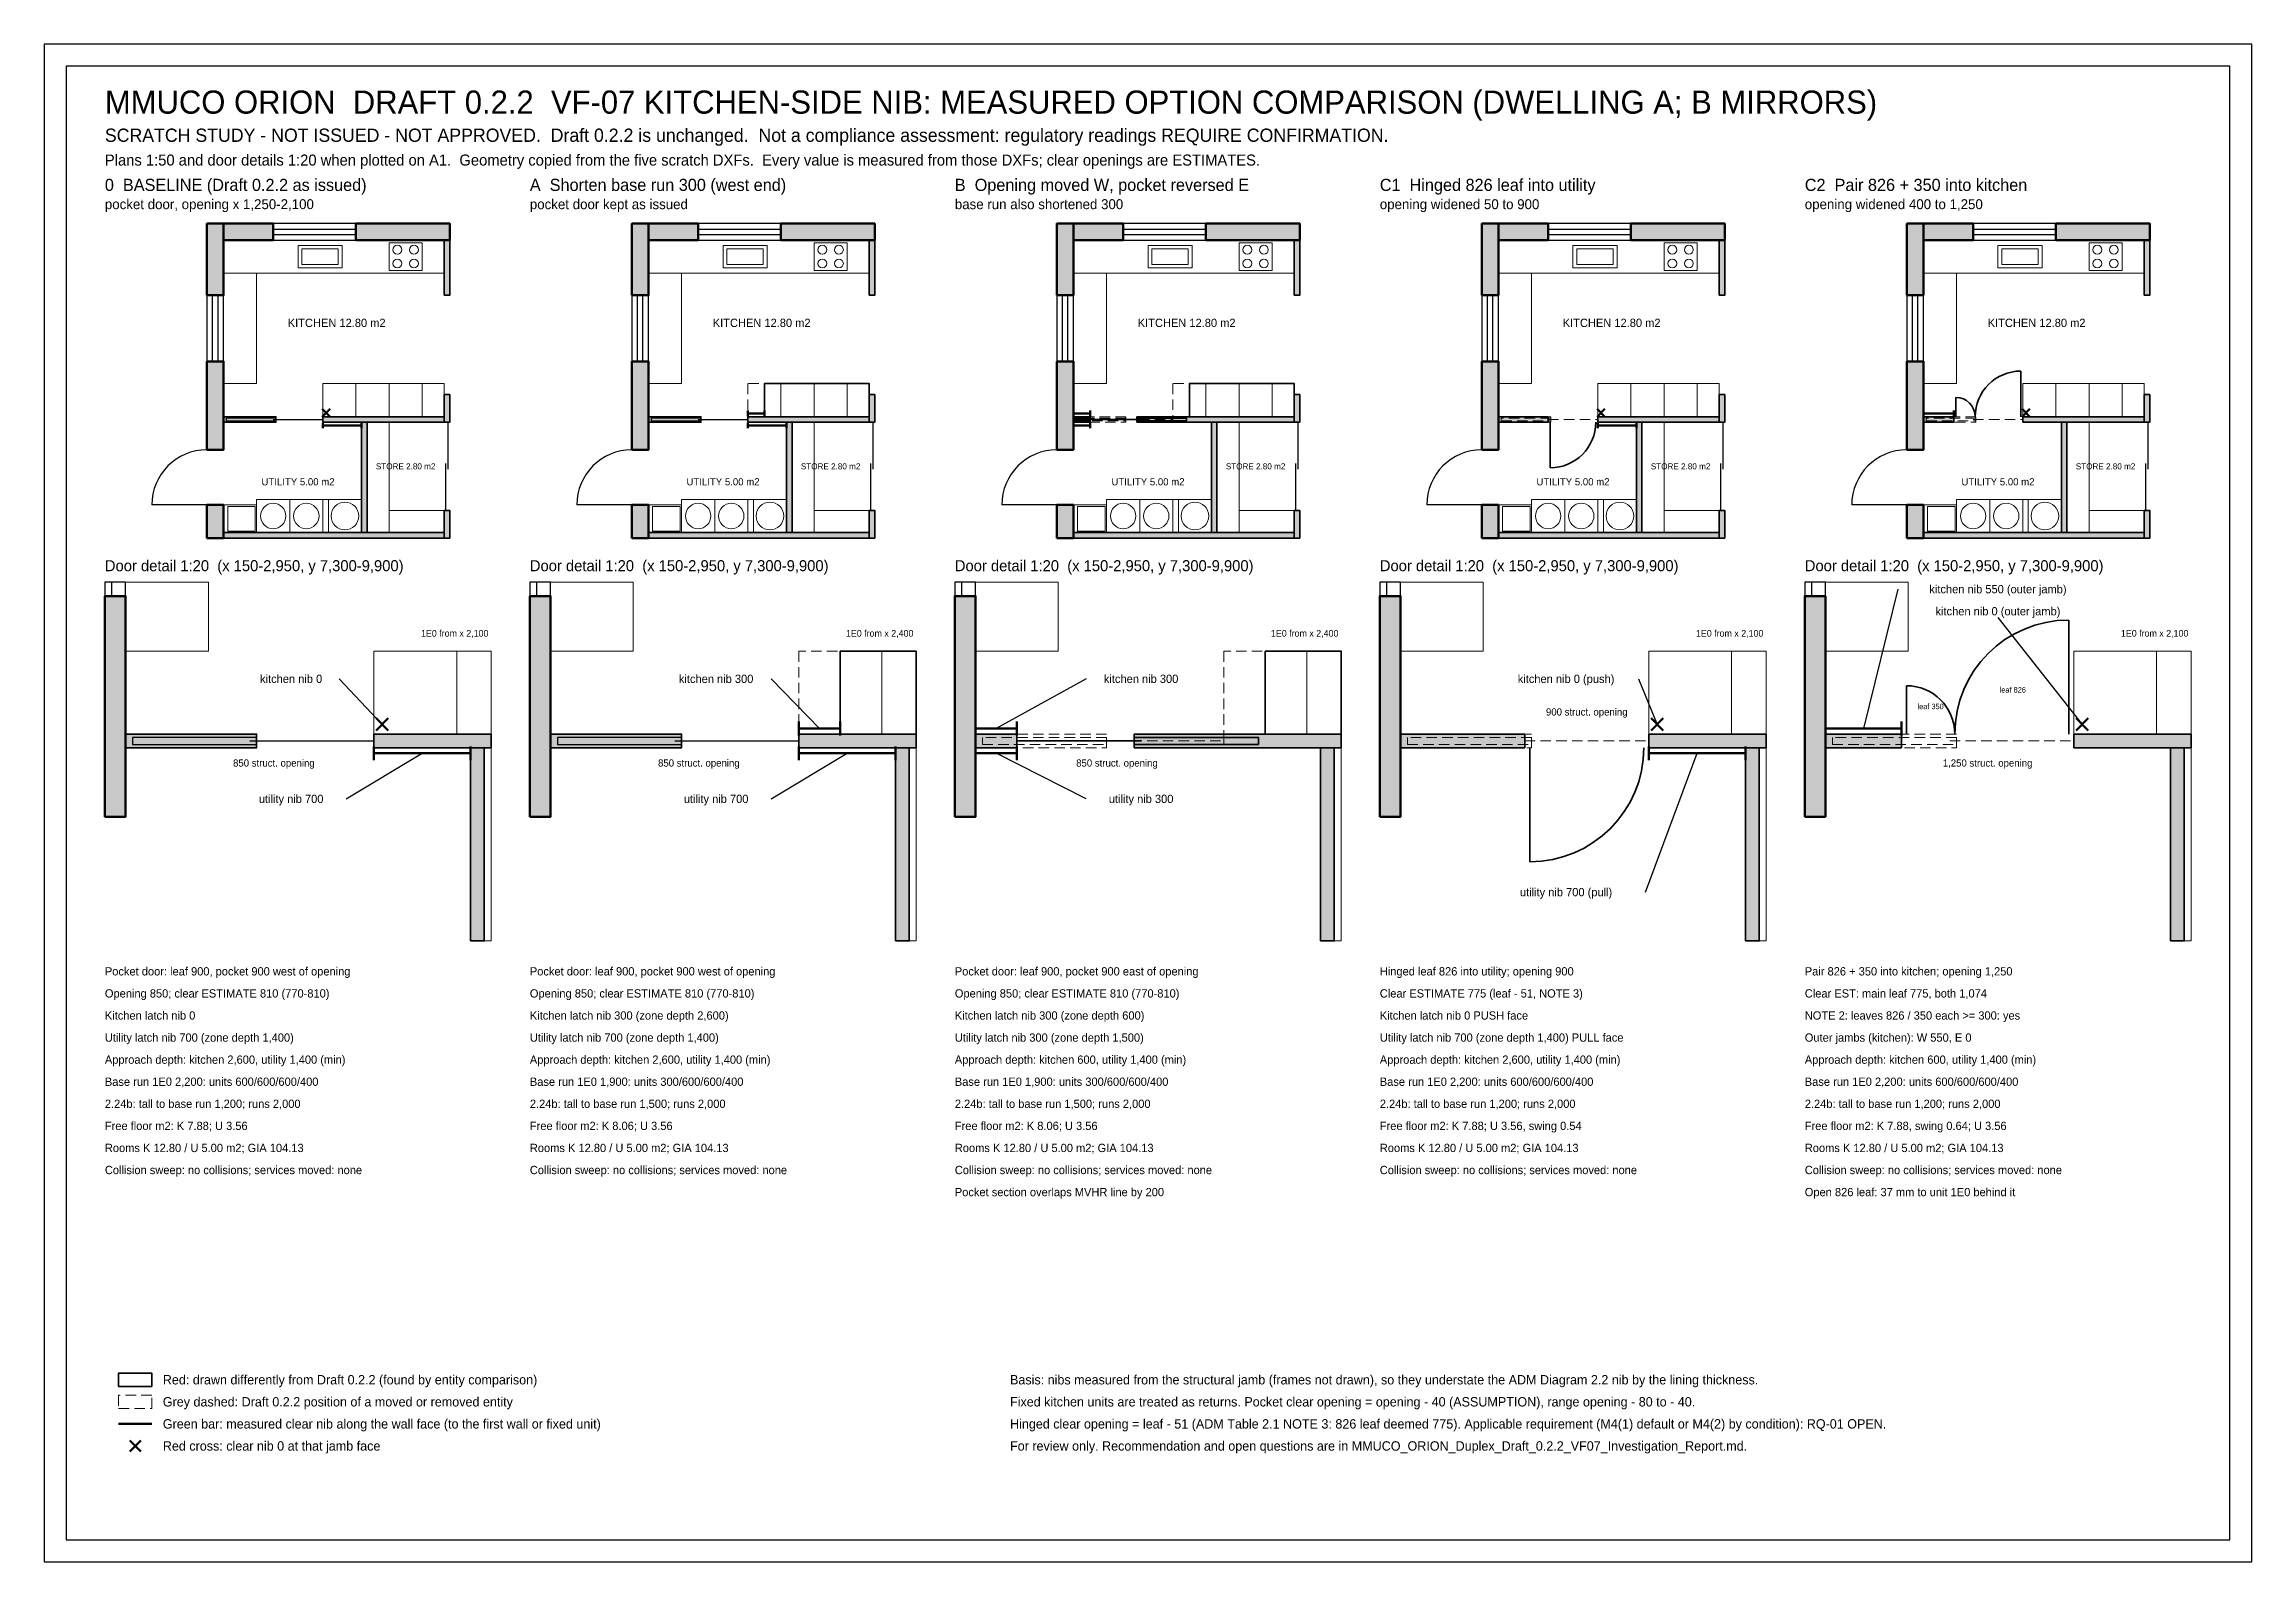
# Model space of a CAD drawing. Header units: millimetres. Extents: x 0 to 40000, y 0 to 27500.
import ezdxf
from ezdxf.enums import TextEntityAlignment as Align

# ---------------------------------------------------------------- set-up
doc = ezdxf.new("R2010")
doc.units = ezdxf.units.MM
doc.header["$LTSCALE"] = 15
doc.linetypes.add('DASHED', pattern=[19.05, 12.7, -6.35])
for name, color, linetype, lineweight in [('A-ANNO-TEXT', 7, 'Continuous', 25), ('A-DOOR', 4, 'Continuous', 25), ('A-FURN', 8, 'Continuous', 18), ('A-GLAZ', 5, 'Continuous', 25), ('A-SANI', 4, 'Continuous', 18), ('A-WALL-EXT', 7, 'Continuous', 50), ('A-WALL-INT', 8, 'Continuous', 35), ('VF07-CHANGE', 1, 'Continuous', 35), ('VF07-DIM', 5, 'Continuous', 25), ('VF07-NIB', 96, 'Continuous', 50), ('VF07-NIB-ZERO', 1, 'Continuous', 50), ('VF07-OLD', 8, 'DASHED', 18)]:
    doc.layers.add(name, color=color, linetype=linetype, lineweight=lineweight)

msp = doc.modelspace()

# ---------------------------------------------------------------- hatches: boundary and pattern name
at = {"layer": 'A-ANNO-TEXT'}
for points in [[(2950, 22950), (3250, 22950), (3250, 24250), (2950, 24250)], [(3250, 23950), (4150, 23950), (4150, 24250), (3250, 24250)], [(5650, 23950), (7350, 23950), (7350, 24250), (5650, 24250)], [(10650, 22950), (10950, 22950), (10950, 24250), (10650, 24250)], [(10950, 23950), (11850, 23950), (11850, 24250), (10950, 24250)], [(13350, 23950), (15050, 23950), (15050, 24250), (13350, 24250)], [(18350, 22950), (18650, 22950), (18650, 24250), (18350, 24250)], [(18650, 23950), (19550, 23950), (19550, 24250), (18650, 24250)], [(21050, 23950), (22750, 23950), (22750, 24250), (21050, 24250)], [(26050, 22950), (26350, 22950), (26350, 24250), (26050, 24250)], [(26350, 23950), (27250, 23950), (27250, 24250), (26350, 24250)], [(28750, 23950), (30450, 23950), (30450, 24250), (28750, 24250)], [(33750, 22950), (34050, 22950), (34050, 24250), (33750, 24250)], [(34050, 23950), (34950, 23950), (34950, 24250), (34050, 24250)], [(36450, 23950), (38150, 23950), (38150, 24250), (36450, 24250)], [(7250, 22950), (7350, 22950), (7350, 23950), (7250, 23950)], [(14950, 22950), (15050, 22950), (15050, 23950), (14950, 23950)], [(22650, 22950), (22750, 22950), (22750, 23950), (22650, 23950)], [(30350, 22950), (30450, 22950), (30450, 23950), (30350, 23950)], [(38050, 22950), (38150, 22950), (38150, 23950), (38050, 23950)], [(2950, 20150), (3250, 20150), (3250, 21750), (2950, 21750)], [(10650, 20150), (10950, 20150), (10950, 21750), (10650, 21750)], [(18350, 20150), (18650, 20150), (18650, 21750), (18350, 21750)], [(26050, 20150), (26350, 20150), (26350, 21750), (26050, 21750)], [(33750, 20150), (34050, 20150), (34050, 21750), (33750, 21750)], [(7250, 20650), (7350, 20650), (7350, 21150), (7250, 21150)], [(14950, 20650), (15050, 20650), (15050, 21150), (14950, 21150)], [(22650, 20650), (22750, 20650), (22750, 21150), (22650, 21150)], [(30350, 20650), (30450, 20650), (30450, 21150), (30350, 21150)], [(38050, 20650), (38150, 20650), (38150, 21150), (38050, 21150)], [(3250, 20650), (4200, 20650), (4200, 20750), (3250, 20750)], [(5050, 20650), (7250, 20650), (7250, 20750), (5050, 20750)], [(5750, 18650), (5850, 18650), (5850, 20650), (5750, 20650)], [(10950, 20650), (11900, 20650), (11900, 20750), (10950, 20750)], [(12750, 20650), (14950, 20650), (14950, 20750), (12750, 20750)], [(13450, 18650), (13550, 18650), (13550, 20650), (13450, 20650)], [(18650, 20650), (18950, 20650), (18950, 20750), (18650, 20750)], [(19800, 20650), (22650, 20650), (22650, 20750), (19800, 20750)], [(21150, 18650), (21250, 18650), (21250, 20650), (21150, 20650)], [(26350, 20650), (27250, 20650), (27250, 20750), (26350, 20750)], [(28150, 20650), (30350, 20650), (30350, 20750), (28150, 20750)], [(28850, 18650), (28950, 18650), (28950, 20650), (28850, 20650)], [(34050, 20650), (34600, 20650), (34600, 20750), (34050, 20750)], [(35850, 20650), (38050, 20650), (38050, 20750), (35850, 20750)], [(36550, 18650), (36650, 18650), (36650, 20650), (36550, 20650)], [(2950, 18550), (3250, 18550), (3250, 19150), (2950, 19150)], [(7250, 18550), (7350, 18550), (7350, 19050), (7250, 19050)], [(10650, 18550), (10950, 18550), (10950, 19150), (10650, 19150)], [(14950, 18550), (15050, 18550), (15050, 19050), (14950, 19050)], [(18350, 18550), (18650, 18550), (18650, 19150), (18350, 19150)], [(22650, 18550), (22750, 18550), (22750, 19050), (22650, 19050)], [(26050, 18550), (26350, 18550), (26350, 19150), (26050, 19150)], [(30350, 18550), (30450, 18550), (30450, 19050), (30350, 19050)], [(33750, 18550), (34050, 18550), (34050, 19150), (33750, 19150)], [(38050, 18550), (38150, 18550), (38150, 19050), (38050, 19050)], [(3250, 18550), (7250, 18550), (7250, 18650), (3250, 18650)], [(10950, 18550), (14950, 18550), (14950, 18650), (10950, 18650)], [(18650, 18550), (22650, 18550), (22650, 18650), (18650, 18650)], [(26350, 18550), (30350, 18550), (30350, 18650), (26350, 18650)], [(34050, 18550), (38050, 18550), (38050, 18650), (34050, 18650)], [(1100, 13500), (1475, 13500), (1475, 17500), (1100, 17500)], [(8800, 13500), (9175, 13500), (9175, 17500), (8800, 17500)], [(16500, 13500), (16875, 13500), (16875, 17500), (16500, 17500)], [(24200, 13500), (24575, 13500), (24575, 17500), (24200, 17500)], [(31900, 13500), (32275, 13500), (32275, 17500), (31900, 17500)], [(1475, 14750), (3850, 14750), (3850, 15000), (1475, 15000)], [(5975, 14750), (8100, 14750), (8100, 15000), (5975, 15000)], [(9175, 14750), (11550, 14750), (11550, 15000), (9175, 15000)], [(13675, 14750), (15800, 14750), (15800, 15000), (13675, 15000)], [(16875, 14750), (17625, 14750), (17625, 15000), (16875, 15000)], [(19750, 14750), (23500, 14750), (23500, 15000), (19750, 15000)], [(24575, 14750), (26825, 14750), (26825, 15000), (24575, 15000)], [(29075, 14750), (31200, 14750), (31200, 15000), (29075, 15000)], [(32275, 14750), (33650, 14750), (33650, 15000), (32275, 15000)], [(36775, 14750), (38900, 14750), (38900, 15000), (36775, 15000)], [(7725, 11250), (7975, 11250), (7975, 14750), (7725, 14750)], [(15425, 11250), (15675, 11250), (15675, 14750), (15425, 14750)], [(23125, 11250), (23375, 11250), (23375, 14750), (23125, 14750)], [(30825, 11250), (31075, 11250), (31075, 14750), (30825, 14750)], [(38525, 11250), (38775, 11250), (38775, 14750), (38525, 14750)]]:
    msp.add_hatch(color=256, dxfattribs=at).paths.add_polyline_path(points)

# ---------------------------------------------------------------- linework, layer by layer
for points in [[(0, 0), (40000, 0), (40000, 27500), (0, 27500)], [(400, 400), (39600, 400), (39600, 27100), (400, 27100)]]:
    msp.add_lwpolyline(points, close=True, dxfattribs=at)
at = {"layer": 'A-DOOR'}
for p, q in [((35813, 20750), (35813, 21576)), ((34637, 20750), (34637, 21100)), ((4150, 20700), (5050, 20700)), ((7320, 19800), (7320, 20650)), ((11850, 20700), (12750, 20700)), ((15020, 19800), (15020, 20650)), ((18950, 20700), (19850, 20700)), ((22720, 19800), (22720, 20650)), ((27287, 20650), (27287, 19824)), ((30420, 19800), (30420, 20650)), ((38120, 19800), (38120, 20650)), ((7280, 19050), (7280, 19900)), ((14980, 19050), (14980, 19900)), ((22680, 19050), (22680, 19900)), ((30380, 19050), (30380, 19900)), ((38080, 19050), (38080, 19900)), ((2950, 19150), (1950, 19150)), ((10650, 19150), (9650, 19150)), ((18350, 19150), (17350, 19150)), ((26050, 19150), (25050, 19150)), ((33750, 19150), (32750, 19150)), ((36682, 15000), (36682, 17065)), ((33742, 15000), (33742, 15875)), ((3725, 14875), (5975, 14875)), ((11425, 14875), (13675, 14875)), ((17625, 14875), (19875, 14875)), ((26918, 14750), (26918, 12685))]:
    msp.add_line(p, q, dxfattribs=at)
for points in [[(3300, 20675), (4200, 20675), (4200, 20725), (3300, 20725)], [(11000, 20675), (11900, 20675), (11900, 20725), (11000, 20725)], [(19800, 20675), (20700, 20675), (20700, 20725), (19800, 20725)], [(1600, 14812), (3850, 14812), (3850, 14938), (1600, 14938)], [(9300, 14812), (11550, 14812), (11550, 14938), (9300, 14938)], [(19750, 14812), (22000, 14812), (22000, 14938), (19750, 14938)]]:
    msp.add_lwpolyline(points, close=True, dxfattribs=at)
for centre, radius, start, end in [((35813, 20750), 826, 90, 180), ((34637, 20750), 350, 0, 90), ((27287, 20650), 826, 270, 0), ((2950, 19150), 1000, 90, 180), ((10650, 19150), 1000, 90, 180), ((18350, 19150), 1000, 90, 180), ((26050, 19150), 1000, 90, 180), ((33750, 19150), 1000, 90, 180), ((36682, 15000), 2065, 90, 180), ((33742, 15000), 875, 0, 90), ((26918, 14750), 2065, 270, 0)]:
    msp.add_arc(centre, radius, start, end, dxfattribs=at)
at = {"layer": 'A-FURN'}
for p, q in [((5650, 20750), (5650, 21350)), ((6250, 20750), (6250, 21350)), ((6850, 20750), (6850, 21350)), ((13350, 20750), (13350, 21350)), ((13950, 20750), (13950, 21350)), ((14550, 20750), (14550, 21350)), ((21050, 20750), (21050, 21350)), ((21650, 20750), (21650, 21350)), ((22250, 20750), (22250, 21350)), ((28750, 20750), (28750, 21350)), ((29350, 20750), (29350, 21350)), ((29950, 20750), (29950, 21350)), ((36450, 20750), (36450, 21350)), ((37050, 20750), (37050, 21350)), ((37650, 20750), (37650, 21350)), ((7475, 15000), (7475, 16500)), ((15175, 15000), (15175, 16500)), ((22875, 15000), (22875, 16500)), ((30575, 15000), (30575, 16500)), ((38275, 15000), (38275, 16500))]:
    msp.add_line(p, q, dxfattribs=at)
for points in [[(3250, 23350), (7250, 23350), (7250, 23950), (3250, 23950)], [(10950, 23350), (14950, 23350), (14950, 23950), (10950, 23950)], [(18650, 23350), (22650, 23350), (22650, 23950), (18650, 23950)], [(26350, 23350), (30350, 23350), (30350, 23950), (26350, 23950)], [(34050, 23350), (38050, 23350), (38050, 23950), (34050, 23950)], [(3250, 21350), (3850, 21350), (3850, 23350), (3250, 23350)], [(10950, 21350), (11550, 21350), (11550, 23350), (10950, 23350)], [(18650, 21350), (19250, 21350), (19250, 23350), (18650, 23350)], [(26350, 21350), (26950, 21350), (26950, 23350), (26350, 23350)], [(34050, 21350), (34650, 21350), (34650, 23350), (34050, 23350)], [(5050, 20750), (7250, 20750), (7250, 21350), (5050, 21350)], [(13050, 20750), (14950, 20750), (14950, 21350), (13050, 21350)], [(20750, 20750), (22650, 20750), (22650, 21350), (20750, 21350)], [(28150, 20750), (30350, 20750), (30350, 21350), (28150, 21350)], [(35850, 20750), (38050, 20750), (38050, 21350), (35850, 21350)], [(5850, 18650), (6250, 18650), (6250, 20650), (5850, 20650)], [(13550, 18650), (13950, 18650), (13950, 20650), (13550, 20650)], [(21250, 18650), (21650, 18650), (21650, 20650), (21250, 20650)], [(28950, 18650), (29350, 18650), (29350, 20650), (28950, 20650)], [(36650, 18650), (37050, 18650), (37050, 20650), (36650, 20650)], [(3850, 18650), (5150, 18650), (5150, 19250), (3850, 19250)], [(5150, 18650), (5750, 18650), (5750, 19250), (5150, 19250)], [(11550, 18650), (12850, 18650), (12850, 19250), (11550, 19250)], [(12850, 18650), (13450, 18650), (13450, 19250), (12850, 19250)], [(19250, 18650), (20550, 18650), (20550, 19250), (19250, 19250)], [(20550, 18650), (21150, 18650), (21150, 19250), (20550, 19250)], [(26950, 18650), (28250, 18650), (28250, 19250), (26950, 19250)], [(28250, 18650), (28850, 18650), (28850, 19250), (28250, 19250)], [(34650, 18650), (35950, 18650), (35950, 19250), (34650, 19250)], [(35950, 18650), (36550, 18650), (36550, 19250), (35950, 19250)], [(3250, 18650), (3850, 18650), (3850, 19150), (3250, 19150)], [(6250, 18650), (7250, 18650), (7250, 19050), (6250, 19050)], [(10950, 18650), (11550, 18650), (11550, 19150), (10950, 19150)], [(13950, 18650), (14950, 18650), (14950, 19050), (13950, 19050)], [(18650, 18650), (19250, 18650), (19250, 19150), (18650, 19150)], [(21650, 18650), (22650, 18650), (22650, 19050), (21650, 19050)], [(26350, 18650), (26950, 18650), (26950, 19150), (26350, 19150)], [(29350, 18650), (30350, 18650), (30350, 19050), (29350, 19050)], [(34050, 18650), (34650, 18650), (34650, 19150), (34050, 19150)], [(37050, 18650), (38050, 18650), (38050, 19050), (37050, 19050)], [(1475, 16500), (2975, 16500), (2975, 17750), (1475, 17750)], [(9175, 16500), (10675, 16500), (10675, 17750), (9175, 17750)], [(16875, 16500), (18375, 16500), (18375, 17750), (16875, 17750)], [(24575, 16500), (26075, 16500), (26075, 17750), (24575, 17750)], [(32275, 16500), (33775, 16500), (33775, 17750), (32275, 17750)], [(5975, 15000), (8100, 15000), (8100, 16500), (5975, 16500)], [(14425, 15000), (15800, 15000), (15800, 16500), (14425, 16500)], [(22125, 15000), (23500, 15000), (23500, 16500), (22125, 16500)], [(29075, 15000), (31200, 15000), (31200, 16500), (29075, 16500)], [(36775, 15000), (38900, 15000), (38900, 16500), (36775, 16500)], [(7975, 11250), (8100, 11250), (8100, 14750), (7975, 14750)], [(15675, 11250), (15800, 11250), (15800, 14750), (15675, 14750)], [(23375, 11250), (23500, 11250), (23500, 14750), (23375, 14750)], [(31075, 11250), (31200, 11250), (31200, 14750), (31075, 14750)], [(38775, 11250), (38900, 11250), (38900, 14750), (38775, 14750)]]:
    msp.add_lwpolyline(points, close=True, dxfattribs=at)
for centre in [(5450, 18950), (13150, 18950), (20850, 18950), (28550, 18950), (36250, 18950)]:
    msp.add_circle(centre, 250, dxfattribs=at)
at = {"layer": 'A-GLAZ'}
for p, q in [((4150, 24150), (5650, 24150)), ((4150, 24050), (5650, 24050)), ((11850, 24150), (13350, 24150)), ((11850, 24050), (13350, 24050)), ((19550, 24150), (21050, 24150)), ((19550, 24050), (21050, 24050)), ((27250, 24150), (28750, 24150)), ((27250, 24050), (28750, 24050)), ((34950, 24150), (36450, 24150)), ((34950, 24050), (36450, 24050)), ((3050, 21750), (3050, 22950)), ((3150, 21750), (3150, 22950)), ((10750, 21750), (10750, 22950)), ((10850, 21750), (10850, 22950)), ((18450, 21750), (18450, 22950)), ((18550, 21750), (18550, 22950)), ((26150, 21750), (26150, 22950)), ((26250, 21750), (26250, 22950)), ((33850, 21750), (33850, 22950)), ((33950, 21750), (33950, 22950)), ((1225, 17500), (1225, 17750)), ((8925, 17500), (8925, 17750)), ((16625, 17500), (16625, 17750)), ((24325, 17500), (24325, 17750)), ((32025, 17500), (32025, 17750))]:
    msp.add_line(p, q, dxfattribs=at)
for points in [[(4150, 23950), (5650, 23950), (5650, 24250), (4150, 24250)], [(11850, 23950), (13350, 23950), (13350, 24250), (11850, 24250)], [(19550, 23950), (21050, 23950), (21050, 24250), (19550, 24250)], [(27250, 23950), (28750, 23950), (28750, 24250), (27250, 24250)], [(34950, 23950), (36450, 23950), (36450, 24250), (34950, 24250)], [(2950, 21750), (3250, 21750), (3250, 22950), (2950, 22950)], [(10650, 21750), (10950, 21750), (10950, 22950), (10650, 22950)], [(18350, 21750), (18650, 21750), (18650, 22950), (18350, 22950)], [(26050, 21750), (26350, 21750), (26350, 22950), (26050, 22950)], [(33750, 21750), (34050, 21750), (34050, 22950), (33750, 22950)], [(1100, 17500), (1475, 17500), (1475, 17750), (1100, 17750)], [(8800, 17500), (9175, 17500), (9175, 17750), (8800, 17750)], [(16500, 17500), (16875, 17500), (16875, 17750), (16500, 17750)], [(24200, 17500), (24575, 17500), (24575, 17750), (24200, 17750)], [(31900, 17500), (32275, 17500), (32275, 17750), (31900, 17750)]]:
    msp.add_lwpolyline(points, close=True, dxfattribs=at)
at = {"layer": 'A-SANI'}
for points in [[(4600, 23450), (5400, 23450), (5400, 23850), (4600, 23850)], [(4670, 23510), (5330, 23510), (5330, 23790), (4670, 23790)], [(6250, 23400), (6850, 23400), (6850, 23900), (6250, 23900)], [(12300, 23450), (13100, 23450), (13100, 23850), (12300, 23850)], [(12370, 23510), (13030, 23510), (13030, 23790), (12370, 23790)], [(13950, 23400), (14550, 23400), (14550, 23900), (13950, 23900)], [(20000, 23450), (20800, 23450), (20800, 23850), (20000, 23850)], [(20070, 23510), (20730, 23510), (20730, 23790), (20070, 23790)], [(21650, 23400), (22250, 23400), (22250, 23900), (21650, 23900)], [(27700, 23450), (28500, 23450), (28500, 23850), (27700, 23850)], [(27770, 23510), (28430, 23510), (28430, 23790), (27770, 23790)], [(29350, 23400), (29950, 23400), (29950, 23900), (29350, 23900)], [(35400, 23450), (36200, 23450), (36200, 23850), (35400, 23850)], [(35470, 23510), (36130, 23510), (36130, 23790), (35470, 23790)], [(37050, 23400), (37650, 23400), (37650, 23900), (37050, 23900)], [(3850, 18650), (4450, 18650), (4450, 19250), (3850, 19250)], [(4450, 18650), (5050, 18650), (5050, 19250), (4450, 19250)], [(11550, 18650), (12150, 18650), (12150, 19250), (11550, 19250)], [(12150, 18650), (12750, 18650), (12750, 19250), (12150, 19250)], [(19250, 18650), (19850, 18650), (19850, 19250), (19250, 19250)], [(19850, 18650), (20450, 18650), (20450, 19250), (19850, 19250)], [(26950, 18650), (27550, 18650), (27550, 19250), (26950, 19250)], [(27550, 18650), (28150, 18650), (28150, 19250), (27550, 19250)], [(34650, 18650), (35250, 18650), (35250, 19250), (34650, 19250)], [(35250, 18650), (35850, 18650), (35850, 19250), (35250, 19250)], [(3325, 18675), (3825, 18675), (3825, 19125), (3325, 19125)], [(11025, 18675), (11525, 18675), (11525, 19125), (11025, 19125)], [(18725, 18675), (19225, 18675), (19225, 19125), (18725, 19125)], [(26425, 18675), (26925, 18675), (26925, 19125), (26425, 19125)], [(34125, 18675), (34625, 18675), (34625, 19125), (34125, 19125)]]:
    msp.add_lwpolyline(points, close=True, dxfattribs=at)
for centre, radius in [((6400, 23775), 80), ((6400, 23525), 80), ((6700, 23775), 80), ((6700, 23525), 80), ((14100, 23775), 80), ((14100, 23525), 80), ((14400, 23775), 80), ((14400, 23525), 80), ((21800, 23775), 80), ((21800, 23525), 80), ((22100, 23775), 80), ((22100, 23525), 80), ((29500, 23775), 80), ((29500, 23525), 80), ((29800, 23775), 80), ((29800, 23525), 80), ((37200, 23775), 80), ((37200, 23525), 80), ((37500, 23775), 80), ((37500, 23525), 80), ((4150, 18950), 230), ((4750, 18950), 230), ((11850, 18950), 230), ((12450, 18950), 230), ((19550, 18950), 230), ((20150, 18950), 230), ((27250, 18950), 230), ((27850, 18950), 230), ((34950, 18950), 230), ((35550, 18950), 230)]:
    msp.add_circle(centre, radius, dxfattribs=at)
at = {"layer": 'A-WALL-EXT'}
for points in [[(2950, 22950), (3250, 22950), (3250, 24250), (2950, 24250)], [(3250, 23950), (4150, 23950), (4150, 24250), (3250, 24250)], [(5650, 23950), (7350, 23950), (7350, 24250), (5650, 24250)], [(10650, 22950), (10950, 22950), (10950, 24250), (10650, 24250)], [(10950, 23950), (11850, 23950), (11850, 24250), (10950, 24250)], [(13350, 23950), (15050, 23950), (15050, 24250), (13350, 24250)], [(18350, 22950), (18650, 22950), (18650, 24250), (18350, 24250)], [(18650, 23950), (19550, 23950), (19550, 24250), (18650, 24250)], [(21050, 23950), (22750, 23950), (22750, 24250), (21050, 24250)], [(26050, 22950), (26350, 22950), (26350, 24250), (26050, 24250)], [(26350, 23950), (27250, 23950), (27250, 24250), (26350, 24250)], [(28750, 23950), (30450, 23950), (30450, 24250), (28750, 24250)], [(33750, 22950), (34050, 22950), (34050, 24250), (33750, 24250)], [(34050, 23950), (34950, 23950), (34950, 24250), (34050, 24250)], [(36450, 23950), (38150, 23950), (38150, 24250), (36450, 24250)], [(2950, 20150), (3250, 20150), (3250, 21750), (2950, 21750)], [(10650, 20150), (10950, 20150), (10950, 21750), (10650, 21750)], [(18350, 20150), (18650, 20150), (18650, 21750), (18350, 21750)], [(26050, 20150), (26350, 20150), (26350, 21750), (26050, 21750)], [(33750, 20150), (34050, 20150), (34050, 21750), (33750, 21750)], [(2950, 18550), (3250, 18550), (3250, 19150), (2950, 19150)], [(10650, 18550), (10950, 18550), (10950, 19150), (10650, 19150)], [(18350, 18550), (18650, 18550), (18650, 19150), (18350, 19150)], [(26050, 18550), (26350, 18550), (26350, 19150), (26050, 19150)], [(33750, 18550), (34050, 18550), (34050, 19150), (33750, 19150)], [(1100, 13500), (1475, 13500), (1475, 17500), (1100, 17500)], [(8800, 13500), (9175, 13500), (9175, 17500), (8800, 17500)], [(16500, 13500), (16875, 13500), (16875, 17500), (16500, 17500)], [(24200, 13500), (24575, 13500), (24575, 17500), (24200, 17500)], [(31900, 13500), (32275, 13500), (32275, 17500), (31900, 17500)]]:
    msp.add_lwpolyline(points, close=True, dxfattribs=at)
at = {"layer": 'A-WALL-INT'}
for points in [[(7250, 22950), (7350, 22950), (7350, 23950), (7250, 23950)], [(14950, 22950), (15050, 22950), (15050, 23950), (14950, 23950)], [(22650, 22950), (22750, 22950), (22750, 23950), (22650, 23950)], [(30350, 22950), (30450, 22950), (30450, 23950), (30350, 23950)], [(38050, 22950), (38150, 22950), (38150, 23950), (38050, 23950)], [(7250, 20650), (7350, 20650), (7350, 21150), (7250, 21150)], [(14950, 20650), (15050, 20650), (15050, 21150), (14950, 21150)], [(22650, 20650), (22750, 20650), (22750, 21150), (22650, 21150)], [(30350, 20650), (30450, 20650), (30450, 21150), (30350, 21150)], [(38050, 20650), (38150, 20650), (38150, 21150), (38050, 21150)], [(3250, 20650), (4200, 20650), (4200, 20750), (3250, 20750)], [(5050, 20650), (7250, 20650), (7250, 20750), (5050, 20750)], [(5750, 18650), (5850, 18650), (5850, 20650), (5750, 20650)], [(10950, 20650), (11900, 20650), (11900, 20750), (10950, 20750)], [(12750, 20650), (14950, 20650), (14950, 20750), (12750, 20750)], [(13450, 18650), (13550, 18650), (13550, 20650), (13450, 20650)], [(18650, 20650), (18950, 20650), (18950, 20750), (18650, 20750)], [(19800, 20650), (22650, 20650), (22650, 20750), (19800, 20750)], [(21150, 18650), (21250, 18650), (21250, 20650), (21150, 20650)], [(26350, 20650), (27250, 20650), (27250, 20750), (26350, 20750)], [(28150, 20650), (30350, 20650), (30350, 20750), (28150, 20750)], [(28850, 18650), (28950, 18650), (28950, 20650), (28850, 20650)], [(34050, 20650), (34600, 20650), (34600, 20750), (34050, 20750)], [(35850, 20650), (38050, 20650), (38050, 20750), (35850, 20750)], [(36550, 18650), (36650, 18650), (36650, 20650), (36550, 20650)], [(7250, 18550), (7350, 18550), (7350, 19050), (7250, 19050)], [(14950, 18550), (15050, 18550), (15050, 19050), (14950, 19050)], [(22650, 18550), (22750, 18550), (22750, 19050), (22650, 19050)], [(30350, 18550), (30450, 18550), (30450, 19050), (30350, 19050)], [(38050, 18550), (38150, 18550), (38150, 19050), (38050, 19050)], [(3250, 18550), (7250, 18550), (7250, 18650), (3250, 18650)], [(10950, 18550), (14950, 18550), (14950, 18650), (10950, 18650)], [(18650, 18550), (22650, 18550), (22650, 18650), (18650, 18650)], [(26350, 18550), (30350, 18550), (30350, 18650), (26350, 18650)], [(34050, 18550), (38050, 18550), (38050, 18650), (34050, 18650)], [(1475, 14750), (3850, 14750), (3850, 15000), (1475, 15000)], [(5975, 14750), (8100, 14750), (8100, 15000), (5975, 15000)], [(9175, 14750), (11550, 14750), (11550, 15000), (9175, 15000)], [(13675, 14750), (15800, 14750), (15800, 15000), (13675, 15000)], [(16875, 14750), (17625, 14750), (17625, 15000), (16875, 15000)], [(19750, 14750), (23500, 14750), (23500, 15000), (19750, 15000)], [(24575, 14750), (26825, 14750), (26825, 15000), (24575, 15000)], [(29075, 14750), (31200, 14750), (31200, 15000), (29075, 15000)], [(32275, 14750), (33650, 14750), (33650, 15000), (32275, 15000)], [(36775, 14750), (38900, 14750), (38900, 15000), (36775, 15000)], [(7725, 11250), (7975, 11250), (7975, 14750), (7725, 14750)], [(15425, 11250), (15675, 11250), (15675, 14750), (15425, 14750)], [(23125, 11250), (23375, 11250), (23375, 14750), (23125, 14750)], [(30825, 11250), (31075, 11250), (31075, 14750), (30825, 14750)], [(38525, 11250), (38775, 11250), (38775, 14750), (38525, 14750)]]:
    msp.add_lwpolyline(points, close=True, dxfattribs=at)
at = {"layer": 'VF07-CHANGE'}
for p, q in [((35813, 20750), (35813, 21576)), ((34637, 20750), (34637, 21100)), ((18950, 20700), (19850, 20700)), ((27287, 20650), (27287, 19824)), ((36682, 15000), (36682, 17065)), ((33742, 15000), (33742, 15875)), ((17625, 14875), (19875, 14875)), ((26918, 14750), (26918, 12685))]:
    msp.add_line(p, q, dxfattribs=at)
for points in [[(13050, 20750), (14950, 20750), (14950, 21350), (13050, 21350)], [(20750, 20750), (22650, 20750), (22650, 21350), (20750, 21350)], [(18650, 20650), (18950, 20650), (18950, 20750), (18650, 20750)], [(19800, 20650), (22650, 20650), (22650, 20750), (19800, 20750)], [(19800, 20675), (20700, 20675), (20700, 20725), (19800, 20725)], [(26350, 20650), (27250, 20650), (27250, 20750), (26350, 20750)], [(34050, 20650), (34600, 20650), (34600, 20750), (34050, 20750)], [(14425, 15000), (15800, 15000), (15800, 16500), (14425, 16500)], [(22125, 15000), (23500, 15000), (23500, 16500), (22125, 16500)], [(16875, 14750), (17625, 14750), (17625, 15000), (16875, 15000)], [(19750, 14750), (23500, 14750), (23500, 15000), (19750, 15000)], [(19750, 14812), (22000, 14812), (22000, 14938), (19750, 14938)], [(24575, 14750), (26825, 14750), (26825, 15000), (24575, 15000)], [(32275, 14750), (33650, 14750), (33650, 15000), (32275, 15000)], [(1350, 3180), (1950, 3180), (1950, 3420), (1350, 3420)]]:
    msp.add_lwpolyline(points, close=True, dxfattribs=at)
for centre, radius, start, end in [((35813, 20750), 826, 90, 180), ((34637, 20750), 350, 0, 90), ((27287, 20650), 826, 270, 0), ((36682, 15000), 2065, 90, 180), ((33742, 15000), 875, 0, 90), ((26918, 14750), 2065, 270, 0)]:
    msp.add_arc(centre, radius, start, end, dxfattribs=at)
at = {"layer": 'VF07-DIM'}
for p, q in [((33586, 17625), (32962, 15100)), ((35400, 17112), (36925, 15175)), ((5344, 16000), (6125, 15175)), ((13170, 16000), (14050, 15100)), ((18880, 16000), (17250, 15100)), ((28885, 16000), (29225, 15175)), ((5470, 13825), (6850, 14650)), ((13170, 13825), (14550, 14650)), ((18880, 13825), (17250, 14650)), ((29011, 12135), (29950, 14650))]:
    msp.add_line(p, q, dxfattribs=at)
at = {"layer": 'VF07-NIB'}
for p, q in [((12750, 20760), (12750, 20860)), ((12750, 20810), (13050, 20810)), ((13050, 20760), (13050, 20860)), ((18650, 20760), (18650, 20860)), ((18950, 20810), (18650, 20810)), ((18950, 20760), (18950, 20860)), ((34050, 20760), (34050, 20860)), ((34600, 20810), (34050, 20810)), ((34600, 20760), (34600, 20860)), ((5050, 20640), (5050, 20540)), ((5050, 20590), (5750, 20590)), ((5750, 20640), (5750, 20540)), ((12750, 20640), (12750, 20540)), ((12750, 20590), (13450, 20590)), ((13450, 20640), (13450, 20540)), ((18650, 20640), (18650, 20540)), ((18950, 20590), (18650, 20590)), ((18950, 20640), (18950, 20540)), ((28150, 20640), (28150, 20540)), ((28150, 20590), (28850, 20590)), ((28850, 20640), (28850, 20540)), ((13675, 14975), (13675, 15225)), ((14425, 14975), (14425, 15225)), ((16875, 14975), (16875, 15225)), ((17625, 14975), (17625, 15225)), ((32275, 14975), (32275, 15225)), ((33650, 14975), (33650, 15225)), ((13675, 15100), (14425, 15100)), ((17625, 15100), (16875, 15100)), ((33650, 15100), (32275, 15100)), ((5975, 14775), (5975, 14525)), ((5975, 14650), (7725, 14650)), ((7725, 14775), (7725, 14525)), ((13675, 14775), (13675, 14525)), ((13675, 14650), (15425, 14650)), ((15425, 14775), (15425, 14525)), ((16875, 14775), (16875, 14525)), ((17625, 14650), (16875, 14650)), ((17625, 14775), (17625, 14525)), ((29075, 14775), (29075, 14525)), ((29075, 14650), (30825, 14650)), ((30825, 14775), (30825, 14525)), ((1350, 2500), (1950, 2500))]:
    msp.add_line(p, q, dxfattribs=at)
at = {"layer": 'VF07-NIB-ZERO'}
for p, q in [((5040, 20750), (5180, 20890)), ((5040, 20890), (5180, 20750)), ((28140, 20750), (28280, 20890)), ((28140, 20890), (28280, 20750)), ((35840, 20750), (35980, 20890)), ((35840, 20890), (35980, 20750)), ((6015, 15065), (6235, 15285)), ((6015, 15285), (6235, 15065)), ((29115, 15065), (29335, 15285)), ((29115, 15285), (29335, 15065)), ((36815, 15065), (37035, 15285)), ((36815, 15285), (37035, 15065)), ((1550, 2000), (1750, 2200)), ((1550, 2200), (1750, 2000))]:
    msp.add_line(p, q, dxfattribs=at)
at = {"layer": 'VF07-OLD'}
for p, q in [((19550, 20700), (20450, 20700)), ((27250, 20700), (28150, 20700)), ((34950, 20700), (35850, 20700)), ((19125, 14875), (21375, 14875)), ((26825, 14875), (29075, 14875)), ((34525, 14875), (36775, 14875))]:
    msp.add_line(p, q, dxfattribs=at)
for points in [[(12750, 20750), (14950, 20750), (14950, 21350), (12750, 21350)], [(20450, 20750), (22650, 20750), (22650, 21350), (20450, 21350)], [(18650, 20650), (19600, 20650), (19600, 20750), (18650, 20750)], [(18700, 20675), (19600, 20675), (19600, 20725), (18700, 20725)], [(20450, 20650), (22650, 20650), (22650, 20750), (20450, 20750)], [(26350, 20650), (27300, 20650), (27300, 20750), (26350, 20750)], [(26400, 20675), (27300, 20675), (27300, 20725), (26400, 20725)], [(34050, 20650), (35000, 20650), (35000, 20750), (34050, 20750)], [(34100, 20675), (35000, 20675), (35000, 20725), (34100, 20725)], [(13675, 15000), (15800, 15000), (15800, 16500), (13675, 16500)], [(21375, 15000), (23500, 15000), (23500, 16500), (21375, 16500)], [(16875, 14750), (19250, 14750), (19250, 15000), (16875, 15000)], [(17000, 14812), (19250, 14812), (19250, 14938), (17000, 14938)], [(21375, 14750), (23500, 14750), (23500, 15000), (21375, 15000)], [(24575, 14750), (26950, 14750), (26950, 15000), (24575, 15000)], [(24700, 14812), (26950, 14812), (26950, 14938), (24700, 14938)], [(32275, 14750), (34650, 14750), (34650, 15000), (32275, 15000)], [(32400, 14812), (34650, 14812), (34650, 14938), (32400, 14938)], [(1350, 2780), (1950, 2780), (1950, 3020), (1350, 3020)]]:
    msp.add_lwpolyline(points, close=True, dxfattribs=at)

# ---------------------------------------------------------------- texts
at = {"layer": 'A-ANNO-TEXT'}
for s, height, p in [('MMUCO ORION  DRAFT 0.2.2  VF-07 KITCHEN-SIDE NIB: MEASURED OPTION COMPARISON (DWELLING A; B MIRRORS)', 420, (1100, 26450)), ('Plans 1:50 and door details 1:20 when plotted on A1.  Geometry copied from the five scratch DXFs.  Every value is measured from those DXFs; clear openings are ESTIMATES.', 200, (1100, 25400)), ('0  BASELINE (Draft 0.2.2 as issued)', 220, (1100, 24950)), ('A  Shorten base run 300 (west end)', 220, (8800, 24950)), ('B  Opening moved W, pocket reversed E', 220, (16500, 24950)), ('C1  Hinged 826 leaf into utility', 220, (24200, 24950)), ('C2  Pair 826 + 350 into kitchen', 220, (31900, 24950)), ('pocket door, opening x 1,250-2,100', 180, (1100, 24600)), ('pocket door kept as issued', 180, (8800, 24600)), ('base run also shortened 300', 180, (16500, 24600)), ('opening widened 50 to 900', 180, (24200, 24600)), ('opening widened 400 to 1,250', 180, (31900, 24600)), ('Door detail 1:20  (x 150-2,950, y 7,300-9,900)', 200, (1100, 18050)), ('Door detail 1:20  (x 150-2,950, y 7,300-9,900)', 200, (8800, 18050)), ('Door detail 1:20  (x 150-2,950, y 7,300-9,900)', 200, (16500, 18050)), ('Door detail 1:20  (x 150-2,950, y 7,300-9,900)', 200, (24200, 18050)), ('Door detail 1:20  (x 150-2,950, y 7,300-9,900)', 200, (31900, 18050)), ('Pocket door: leaf 900, pocket 900 west of opening', 150, (1100, 10700)), ('Pocket door: leaf 900, pocket 900 west of opening', 150, (8800, 10700)), ('Pocket door: leaf 900, pocket 900 east of opening', 150, (16500, 10700)), ('Hinged leaf 826 into utility; opening 900', 150, (24200, 10700)), ('Pair 826 + 350 into kitchen; opening 1,250', 150, (31900, 10700)), ('Opening 850; clear ESTIMATE 810 (770-810)', 150, (1100, 10300)), ('Opening 850; clear ESTIMATE 810 (770-810)', 150, (8800, 10300)), ('Opening 850; clear ESTIMATE 810 (770-810)', 150, (16500, 10300)), ('Clear ESTIMATE 775 (leaf - 51, NOTE 3)', 150, (24200, 10300)), ('Clear EST: main leaf 775, both 1,074', 150, (31900, 10300)), ('Kitchen latch nib 0', 150, (1100, 9900)), ('Kitchen latch nib 300 (zone depth 2,600)', 150, (8800, 9900)), ('Kitchen latch nib 300 (zone depth 600)', 150, (16500, 9900)), ('Kitchen latch nib 0 PUSH face', 150, (24200, 9900)), ('NOTE 2: leaves 826 / 350 each >= 300: yes', 150, (31900, 9900)), ('Utility latch nib 700 (zone depth 1,400)', 150, (1100, 9500)), ('Utility latch nib 700 (zone depth 1,400)', 150, (8800, 9500)), ('Utility latch nib 300 (zone depth 1,500)', 150, (16500, 9500)), ('Utility latch nib 700 (zone depth 1,400) PULL face', 150, (24200, 9500)), ('Outer jambs (kitchen): W 550, E 0', 150, (31900, 9500)), ('Approach depth: kitchen 2,600, utility 1,400 (min)', 150, (1100, 9100)), ('Approach depth: kitchen 2,600, utility 1,400 (min)', 150, (8800, 9100)), ('Approach depth: kitchen 600, utility 1,400 (min)', 150, (16500, 9100)), ('Approach depth: kitchen 2,600, utility 1,400 (min)', 150, (24200, 9100)), ('Approach depth: kitchen 600, utility 1,400 (min)', 150, (31900, 9100)), ('Base run 1E0 2,200: units 600/600/600/400', 150, (1100, 8700)), ('Base run 1E0 1,900: units 300/600/600/400', 150, (8800, 8700)), ('Base run 1E0 1,900: units 300/600/600/400', 150, (16500, 8700)), ('Base run 1E0 2,200: units 600/600/600/400', 150, (24200, 8700)), ('Base run 1E0 2,200: units 600/600/600/400', 150, (31900, 8700)), ('2.24b: tall to base run 1,200; runs 2,000', 150, (1100, 8300)), ('2.24b: tall to base run 1,500; runs 2,000', 150, (8800, 8300)), ('2.24b: tall to base run 1,500; runs 2,000', 150, (16500, 8300)), ('2.24b: tall to base run 1,200; runs 2,000', 150, (24200, 8300)), ('2.24b: tall to base run 1,200; runs 2,000', 150, (31900, 8300)), ('Free floor m2: K 7.88; U 3.56', 150, (1100, 7900)), ('Free floor m2: K 8.06; U 3.56', 150, (8800, 7900)), ('Free floor m2: K 8.06; U 3.56', 150, (16500, 7900)), ('Free floor m2: K 7.88; U 3.56, swing 0.54', 150, (24200, 7900)), ('Free floor m2: K 7.88, swing 0.64; U 3.56', 150, (31900, 7900)), ('Rooms K 12.80 / U 5.00 m2; GIA 104.13', 150, (1100, 7500)), ('Rooms K 12.80 / U 5.00 m2; GIA 104.13', 150, (8800, 7500)), ('Rooms K 12.80 / U 5.00 m2; GIA 104.13', 150, (16500, 7500)), ('Rooms K 12.80 / U 5.00 m2; GIA 104.13', 150, (24200, 7500)), ('Rooms K 12.80 / U 5.00 m2; GIA 104.13', 150, (31900, 7500)), ('Collision sweep: no collisions; services moved: none', 150, (1100, 7100)), ('Collision sweep: no collisions; services moved: none', 150, (8800, 7100)), ('Collision sweep: no collisions; services moved: none', 150, (16500, 7100)), ('Collision sweep: no collisions; services moved: none', 150, (24200, 7100)), ('Collision sweep: no collisions; services moved: none', 150, (31900, 7100)), ('Pocket section overlaps MVHR line by 200', 150, (16500, 6700)), ('Open 826 leaf: 37 mm to unit 1E0 behind it', 150, (31900, 6700)), ('Red: drawn differently from Draft 0.2.2 (found by entity comparison)', 170, (2150, 3300)), ('Basis: nibs measured from the structural jamb (frames not drawn), so they understate the ADM Diagram 2.2 nib by the lining thickness.', 170, (17500, 3300)), ('Grey dashed: Draft 0.2.2 position of a moved or removed entity', 170, (2150, 2900)), ('Fixed kitchen units are treated as returns. Pocket clear opening = opening - 40 (ASSUMPTION), range opening - 80 to - 40.', 170, (17500, 2900)), ('Green bar: measured clear nib along the wall face (to the first wall or fixed unit)', 170, (2150, 2500)), ('Hinged clear opening = leaf - 51 (ADM Table 2.1 NOTE 3: 826 leaf deemed 775). Applicable requirement (M4(1) default or M4(2) by condition): RQ-01 OPEN.', 170, (17500, 2500)), ('Red cross: clear nib 0 at that jamb face', 170, (2150, 2100)), ('For review only. Recommendation and open questions are in MMUCO_ORION_Duplex_Draft_0.2.2_VF07_Investigation_Report.md.', 170, (17500, 2100))]:
    msp.add_text(s, height=height, dxfattribs=at).set_placement(p, align=Align.MIDDLE_LEFT)
for s, height, p in [('KITCHEN 12.80 m2', 150, (5300, 22450)), ('KITCHEN 12.80 m2', 150, (13000, 22450)), ('KITCHEN 12.80 m2', 150, (20700, 22450)), ('KITCHEN 12.80 m2', 150, (28400, 22450)), ('KITCHEN 12.80 m2', 150, (36100, 22450)), ('UTILITY 5.00 m2', 130, (4600, 19570)), ('STORE 2.80 m2', 110, (6550, 19850)), ('UTILITY 5.00 m2', 130, (12300, 19570)), ('STORE 2.80 m2', 110, (14250, 19850)), ('UTILITY 5.00 m2', 130, (20000, 19570)), ('STORE 2.80 m2', 110, (21950, 19850)), ('UTILITY 5.00 m2', 130, (27700, 19570)), ('STORE 2.80 m2', 110, (29650, 19850)), ('UTILITY 5.00 m2', 130, (35400, 19570)), ('STORE 2.80 m2', 110, (37350, 19850))]:
    msp.add_text(s, height=height, dxfattribs=at).set_placement(p, align=Align.MIDDLE_CENTER)
at = {"layer": 'VF07-CHANGE'}
msp.add_text('SCRATCH STUDY - NOT ISSUED - NOT APPROVED.  Draft 0.2.2 is unchanged.  Not a compliance assessment: regulatory readings REQUIRE CONFIRMATION.', height=240, dxfattribs=at).set_placement((1100, 25850), align=Align.MIDDLE_LEFT)
at = {"layer": 'VF07-DIM'}
for s, p in [('1E0 from x 2,100', (8050, 16825)), ('1E0 from x 2,400', (15750, 16825)), ('1E0 from x 2,400', (23450, 16825)), ('1E0 from x 2,100', (31150, 16825)), ('1E0 from x 2,100', (38850, 16825))]:
    msp.add_text(s, height=120, dxfattribs=at).set_placement(p, align=Align.MIDDLE_RIGHT)
for s, height, p in [('leaf 826', 100, (35668, 15800)), ('900 struct. opening', 130, (27950, 15400)), ('leaf 350', 100, (34180, 15500)), ('850 struct. opening', 130, (4162, 14475)), ('850 struct. opening', 130, (11862, 14475)), ('850 struct. opening', 130, (19438, 14475)), ('1,250 struct. opening', 130, (35212, 14475))]:
    msp.add_text(s, height=height, dxfattribs=at).set_placement(p, align=Align.MIDDLE_CENTER)
at = {"layer": 'VF07-NIB'}
for s, p in [('kitchen nib 550 (outer jamb)', (35400, 17625)), ('kitchen nib 300', (12175, 16000)), ('kitchen nib 300', (19875, 16000)), ('utility nib 700', (4475, 13825)), ('utility nib 700', (12175, 13825)), ('utility nib 300', (19875, 13825)), ('utility nib 700 (pull)', (27575, 12135))]:
    msp.add_text(s, height=150, dxfattribs=at).set_placement(p, align=Align.MIDDLE_CENTER)
at = {"layer": 'VF07-NIB-ZERO'}
for s, p in [('kitchen nib 0 (outer jamb)', (35400, 17225)), ('kitchen nib 0', (4475, 16000)), ('kitchen nib 0 (push)', (27575, 16000))]:
    msp.add_text(s, height=150, dxfattribs=at).set_placement(p, align=Align.MIDDLE_CENTER)

doc.saveas('drawing.dxf')
